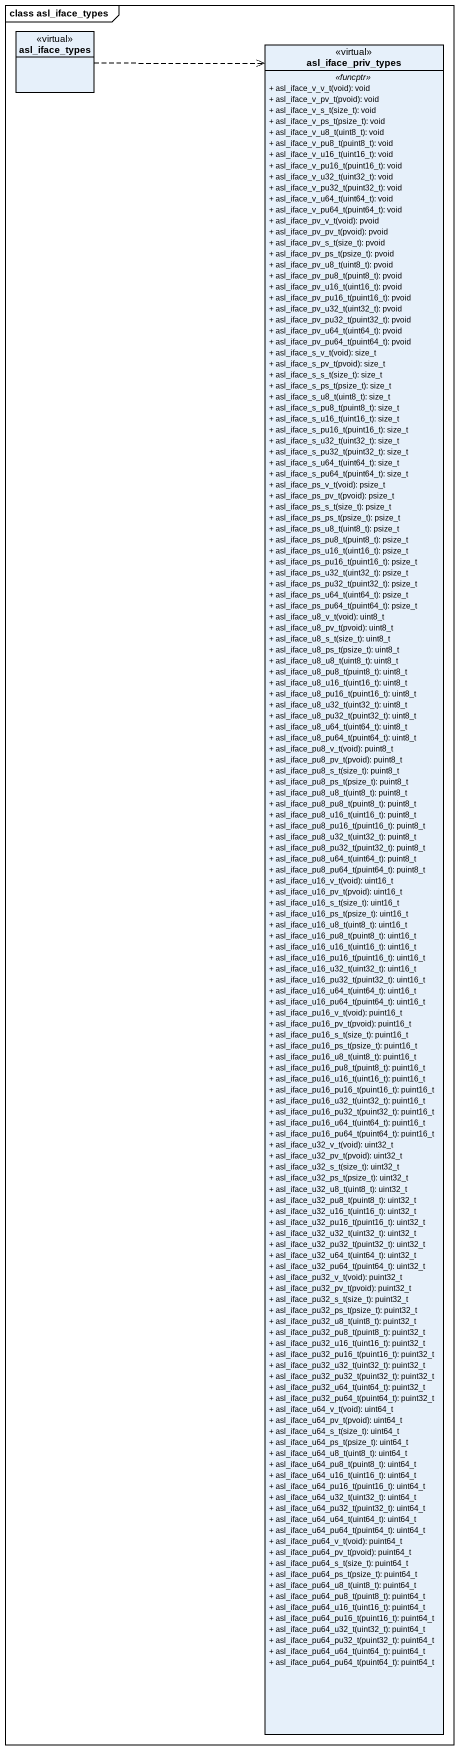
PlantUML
@startuml
mainframe class asl_iface_types
hide circle
hide empty members
skinparam classAttributeIconSize 0
class asl_iface_types <<virtual>>
class asl_iface_priv_types <<virtual>> {
  .. <<funcptr>> ..
  + asl_iface_v_v_t(void): void
  + asl_iface_v_pv_t(pvoid): void
  + asl_iface_v_s_t(size_t): void
  + asl_iface_v_ps_t(psize_t): void
  + asl_iface_v_u8_t(uint8_t): void
  + asl_iface_v_pu8_t(puint8_t): void
  + asl_iface_v_u16_t(uint16_t): void
  + asl_iface_v_pu16_t(puint16_t): void
  + asl_iface_v_u32_t(uint32_t): void
  + asl_iface_v_pu32_t(puint32_t): void
  + asl_iface_v_u64_t(uint64_t): void
  + asl_iface_v_pu64_t(puint64_t): void
  + asl_iface_pv_v_t(void): pvoid
  + asl_iface_pv_pv_t(pvoid): pvoid
  + asl_iface_pv_s_t(size_t): pvoid
  + asl_iface_pv_ps_t(psize_t): pvoid
  + asl_iface_pv_u8_t(uint8_t): pvoid
  + asl_iface_pv_pu8_t(puint8_t): pvoid
  + asl_iface_pv_u16_t(uint16_t): pvoid
  + asl_iface_pv_pu16_t(puint16_t): pvoid
  + asl_iface_pv_u32_t(uint32_t): pvoid
  + asl_iface_pv_pu32_t(puint32_t): pvoid
  + asl_iface_pv_u64_t(uint64_t): pvoid
  + asl_iface_pv_pu64_t(puint64_t): pvoid
  + asl_iface_s_v_t(void): size_t
  + asl_iface_s_pv_t(pvoid): size_t
  + asl_iface_s_s_t(size_t): size_t
  + asl_iface_s_ps_t(psize_t): size_t
  + asl_iface_s_u8_t(uint8_t): size_t
  + asl_iface_s_pu8_t(puint8_t): size_t
  + asl_iface_s_u16_t(uint16_t): size_t
  + asl_iface_s_pu16_t(puint16_t): size_t
  + asl_iface_s_u32_t(uint32_t): size_t
  + asl_iface_s_pu32_t(puint32_t): size_t
  + asl_iface_s_u64_t(uint64_t): size_t
  + asl_iface_s_pu64_t(puint64_t): size_t
  + asl_iface_ps_v_t(void): psize_t
  + asl_iface_ps_pv_t(pvoid): psize_t
  + asl_iface_ps_s_t(size_t): psize_t
  + asl_iface_ps_ps_t(psize_t): psize_t
  + asl_iface_ps_u8_t(uint8_t): psize_t
  + asl_iface_ps_pu8_t(puint8_t): psize_t
  + asl_iface_ps_u16_t(uint16_t): psize_t
  + asl_iface_ps_pu16_t(puint16_t): psize_t
  + asl_iface_ps_u32_t(uint32_t): psize_t
  + asl_iface_ps_pu32_t(puint32_t): psize_t
  + asl_iface_ps_u64_t(uint64_t): psize_t
  + asl_iface_ps_pu64_t(puint64_t): psize_t
  + asl_iface_u8_v_t(void): uint8_t
  + asl_iface_u8_pv_t(pvoid): uint8_t
  + asl_iface_u8_s_t(size_t): uint8_t
  + asl_iface_u8_ps_t(psize_t): uint8_t
  + asl_iface_u8_u8_t(uint8_t): uint8_t
  + asl_iface_u8_pu8_t(puint8_t): uint8_t
  + asl_iface_u8_u16_t(uint16_t): uint8_t
  + asl_iface_u8_pu16_t(puint16_t): uint8_t
  + asl_iface_u8_u32_t(uint32_t): uint8_t
  + asl_iface_u8_pu32_t(puint32_t): uint8_t
  + asl_iface_u8_u64_t(uint64_t): uint8_t
  + asl_iface_u8_pu64_t(puint64_t): uint8_t
  + asl_iface_pu8_v_t(void): puint8_t
  + asl_iface_pu8_pv_t(pvoid): puint8_t
  + asl_iface_pu8_s_t(size_t): puint8_t
  + asl_iface_pu8_ps_t(psize_t): puint8_t
  + asl_iface_pu8_u8_t(uint8_t): puint8_t
  + asl_iface_pu8_pu8_t(puint8_t): puint8_t
  + asl_iface_pu8_u16_t(uint16_t): puint8_t
  + asl_iface_pu8_pu16_t(puint16_t): puint8_t
  + asl_iface_pu8_u32_t(uint32_t): puint8_t
  + asl_iface_pu8_pu32_t(puint32_t): puint8_t
  + asl_iface_pu8_u64_t(uint64_t): puint8_t
  + asl_iface_pu8_pu64_t(puint64_t): puint8_t
  + asl_iface_u16_v_t(void): uint16_t
  + asl_iface_u16_pv_t(pvoid): uint16_t
  + asl_iface_u16_s_t(size_t): uint16_t
  + asl_iface_u16_ps_t(psize_t): uint16_t
  + asl_iface_u16_u8_t(uint8_t): uint16_t
  + asl_iface_u16_pu8_t(puint8_t): uint16_t
  + asl_iface_u16_u16_t(uint16_t): uint16_t
  + asl_iface_u16_pu16_t(puint16_t): uint16_t
  + asl_iface_u16_u32_t(uint32_t): uint16_t
  + asl_iface_u16_pu32_t(puint32_t): uint16_t
  + asl_iface_u16_u64_t(uint64_t): uint16_t
  + asl_iface_u16_pu64_t(puint64_t): uint16_t
  + asl_iface_pu16_v_t(void): puint16_t
  + asl_iface_pu16_pv_t(pvoid): puint16_t
  + asl_iface_pu16_s_t(size_t): puint16_t
  + asl_iface_pu16_ps_t(psize_t): puint16_t
  + asl_iface_pu16_u8_t(uint8_t): puint16_t
  + asl_iface_pu16_pu8_t(puint8_t): puint16_t
  + asl_iface_pu16_u16_t(uint16_t): puint16_t
  + asl_iface_pu16_pu16_t(puint16_t): puint16_t
  + asl_iface_pu16_u32_t(uint32_t): puint16_t
  + asl_iface_pu16_pu32_t(puint32_t): puint16_t
  + asl_iface_pu16_u64_t(uint64_t): puint16_t
  + asl_iface_pu16_pu64_t(puint64_t): puint16_t
  + asl_iface_u32_v_t(void): uint32_t
  + asl_iface_u32_pv_t(pvoid): uint32_t
  + asl_iface_u32_s_t(size_t): uint32_t
  + asl_iface_u32_ps_t(psize_t): uint32_t
  + asl_iface_u32_u8_t(uint8_t): uint32_t
  + asl_iface_u32_pu8_t(puint8_t): uint32_t
  + asl_iface_u32_u16_t(uint16_t): uint32_t
  + asl_iface_u32_pu16_t(puint16_t): uint32_t
  + asl_iface_u32_u32_t(uint32_t): uint32_t
  + asl_iface_u32_pu32_t(puint32_t): uint32_t
  + asl_iface_u32_u64_t(uint64_t): uint32_t
  + asl_iface_u32_pu64_t(puint64_t): uint32_t
  + asl_iface_pu32_v_t(void): puint32_t
  + asl_iface_pu32_pv_t(pvoid): puint32_t
  + asl_iface_pu32_s_t(size_t): puint32_t
  + asl_iface_pu32_ps_t(psize_t): puint32_t
  + asl_iface_pu32_u8_t(uint8_t): puint32_t
  + asl_iface_pu32_pu8_t(puint8_t): puint32_t
  + asl_iface_pu32_u16_t(uint16_t): puint32_t
  + asl_iface_pu32_pu16_t(puint16_t): puint32_t
  + asl_iface_pu32_u32_t(uint32_t): puint32_t
  + asl_iface_pu32_pu32_t(puint32_t): puint32_t
  + asl_iface_pu32_u64_t(uint64_t): puint32_t
  + asl_iface_pu32_pu64_t(puint64_t): puint32_t
  + asl_iface_u64_v_t(void): uint64_t
  + asl_iface_u64_pv_t(pvoid): uint64_t
  + asl_iface_u64_s_t(size_t): uint64_t
  + asl_iface_u64_ps_t(psize_t): uint64_t
  + asl_iface_u64_u8_t(uint8_t): uint64_t
  + asl_iface_u64_pu8_t(puint8_t): uint64_t
  + asl_iface_u64_u16_t(uint16_t): uint64_t
  + asl_iface_u64_pu16_t(puint16_t): uint64_t
  + asl_iface_u64_u32_t(uint32_t): uint64_t
  + asl_iface_u64_pu32_t(puint32_t): uint64_t
  + asl_iface_u64_u64_t(uint64_t): uint64_t
  + asl_iface_u64_pu64_t(puint64_t): uint64_t
  + asl_iface_pu64_v_t(void): puint64_t
  + asl_iface_pu64_pv_t(pvoid): puint64_t
  + asl_iface_pu64_s_t(size_t): puint64_t
  + asl_iface_pu64_ps_t(psize_t): puint64_t
  + asl_iface_pu64_u8_t(uint8_t): puint64_t
  + asl_iface_pu64_pu8_t(puint8_t): puint64_t
  + asl_iface_pu64_u16_t(uint16_t): puint64_t
  + asl_iface_pu64_pu16_t(puint16_t): puint64_t
  + asl_iface_pu64_u32_t(uint32_t): puint64_t
  + asl_iface_pu64_pu32_t(puint32_t): puint64_t
  + asl_iface_pu64_u64_t(uint64_t): puint64_t
  + asl_iface_pu64_pu64_t(puint64_t): puint64_t
}
asl_iface_types ..> asl_iface_priv_types
@enduml
